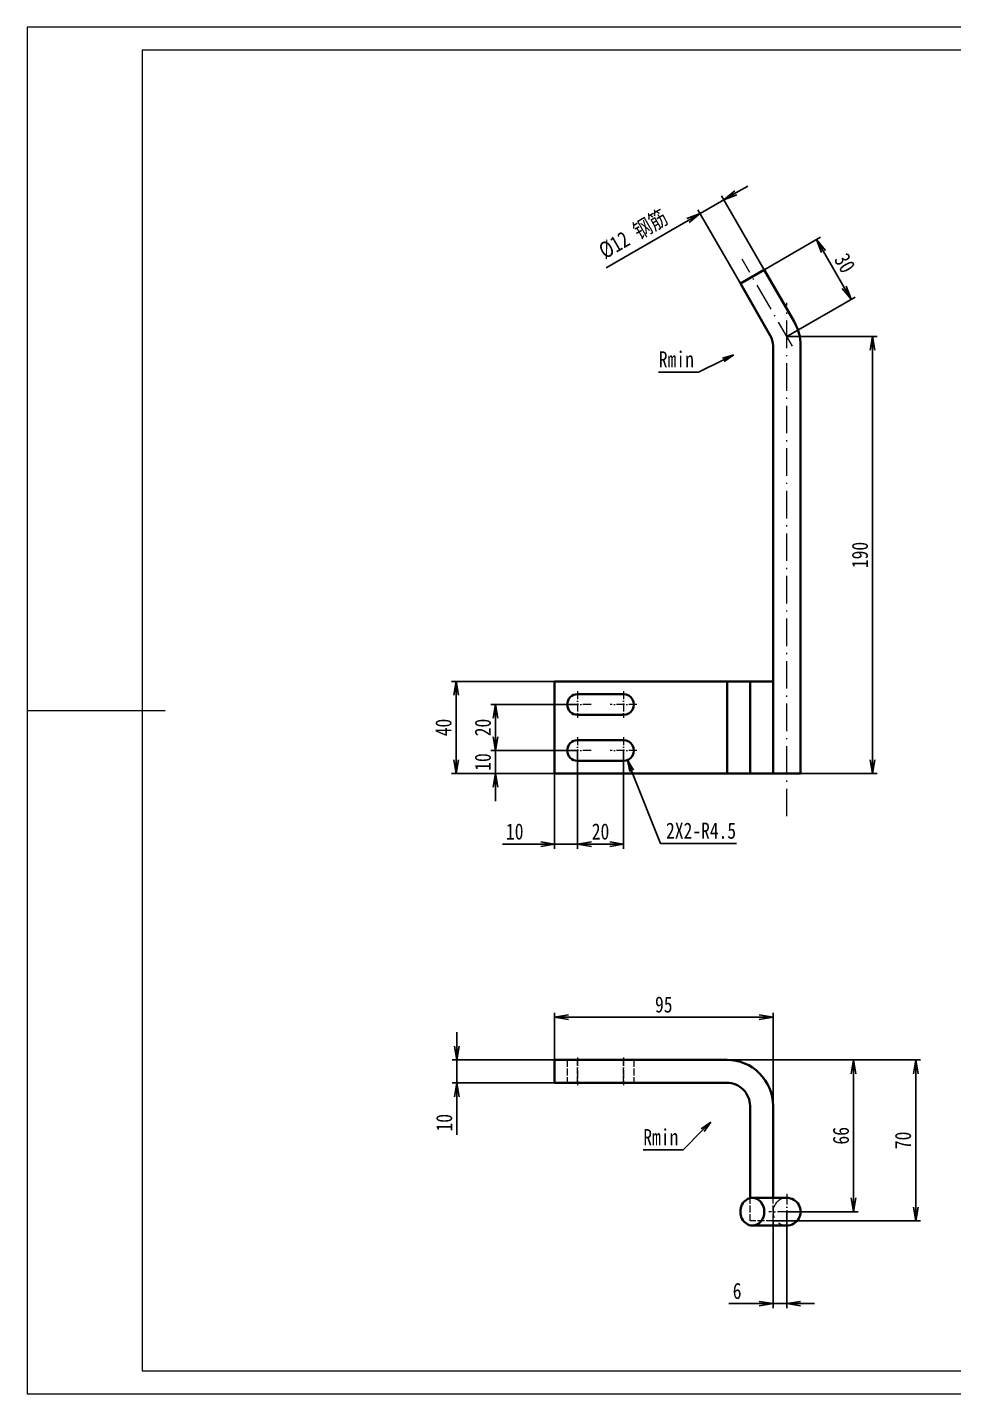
# Model space of a CAD drawing. Header units: millimetres. Extents: x -15766 to 80009, y -9701 to 15159.
# Drawn here: x -11376 to -10973, y 2838 to 3432 of the extents above; entities that cross this region are included whole.
import ezdxf

# ---------------------------------------------------------------- set-up
doc = ezdxf.new("R2010")
doc.units = ezdxf.units.MM
for name, pattern in [('CENTER-HOKUTO_1', [16, 13, -1, 1, -1]), ('DASHDOT', [18.5, 12, -3, 0.5, -3]), ('DASHED', [15, 12, -3]), ('HIDDEN-HOKUTO_1', [2, 1, -1])]:
    doc.linetypes.add(name, pattern=pattern)
doc.layers.get('DEFPOINTS').update_dxf_attribs({"lineweight": 18})
for name, color, linetype, lineweight in [('AM_7', 2, 'CENTER-HOKUTO_1', 18), ('AM_HID', 1, 'HIDDEN-HOKUTO_1', 18), ('AM_VIS', 7, 'Continuous', 18), ('CDRAFT0', 7, 'Continuous', 18), ('title_frame', 7, 'Continuous', 18), ('word_dim', 9, 'Continuous', 18), ('粗实线层_1', 7, 'Continuous', 15)]:
    doc.layers.add(name, color=color, linetype=linetype, lineweight=lineweight)
doc.styles.add('DIM', font='', dxfattribs={"width": 0.8})
doc.styles.get('DIM').set_extended_font_data('NSimSun')
doc.dimstyles.new('1-2', dxfattribs={"dimscale": 2, "dimtxt": 3.5, "dimasz": 3, "dimexe": 1, "dimexo": 0, "dimgap": 1, "dimtad": 1, "dimdsep": 46, "dimtxsty": 'DIM', "dimblk": 'OPEN', "dimcen": 0, "dimdle": 6, "dimclrd": 256, "dimclre": 256, "dimclrt": 3, "dimazin": 2, "dimtfac": 0.707107, "dimtmove": 0, "dimatfit": 3, "dimfxl": 0, "dimfrac": 2, "dimtolj": 1, "dimarcsym": 0})
doc.dimstyles.new('1-2$4', dxfattribs={"dimscale": 2, "dimtxt": 3.5, "dimasz": 2.5, "dimexe": 1, "dimexo": 0.625, "dimgap": 1, "dimtad": 1, "dimtih": 1, "dimtoh": 1, "dimdsep": 46, "dimtxsty": 'DIM', "dimblk": 'OPEN', "dimcen": 0, "dimdle": 5, "dimclrd": 256, "dimclre": 256, "dimclrt": 3, "dimazin": 2, "dimtfac": 0.5, "dimtofl": 0, "dimtmove": 0, "dimatfit": 3, "dimfxl": 0, "dimtolj": 1, "dimarcsym": 0})

# ---------------------------------------------------------------- blocks, each defined once
blk = doc.blocks.new('*X1571')
at = {"layer": 'CDRAFT0'}
for p, q in [((420, 297), (0, 297)), ((0, 297), (0, 0)), ((420, 0), (420, 297)), ((0, 0), (420, 0))]:
    blk.add_line(p, q, dxfattribs=at)
at = {"layer": '粗实线层_1'}
for p, q in [((210, 297), (210, 287)), ((415, 292), (25, 292)), ((25, 292), (25, 5)), ((415, 5), (415, 292)), ((0, 148.5), (30, 148.5)), ((420, 148.5), (410, 148.5)), ((210, 0), (210, 10)), ((25, 5), (415, 5))]:
    blk.add_line(p, q, dxfattribs=at)
blk = doc.blocks.new('_OPEN')
at = {"color": 0, "linetype": 'ByBlock', "lineweight": -2}
for p, q in [((-1, 0.166667), (0, 0)), ((-1, -0.166667), (0, 0)), ((0, 0), (-1, 0))]:
    blk.add_line(p, q, dxfattribs=at)
blk = doc.blocks.new('*D1854')
at = {"layer": 'DEFPOINTS', "color": 0, "transparency": 16777216}
for p in [(-11051.4, 3002.12), (-11146.4, 2983.6), (-11051.4, 2963.6)]:
    blk.add_point(p, dxfattribs=at)
at = {"layer": 'word_dim', "linetype": 'Continuous', "lineweight": -2, "transparency": 16777216}
for p, q in [((-11146.4, 2983.6), (-11146.4, 3004.12)), ((-11140.4, 3002.12), (-11057.4, 3002.12)), ((-11051.4, 2963.6), (-11051.4, 3004.12))]:
    blk.add_line(p, q, dxfattribs=at)
at = {"layer": 'word_dim', "lineweight": -2, "transparency": 16777216, "xscale": 6, "yscale": 6, "zscale": 6, "rotation": 180}
blk.add_blockref('_OPEN', (-11146.4, 3002.12), dxfattribs=at)
at = {"layer": 'word_dim', "lineweight": -2, "transparency": 16777216, "xscale": 6, "yscale": 6, "zscale": 6}
blk.add_blockref('_OPEN', (-11051.4, 3002.12), dxfattribs=at)
at = {"layer": 'word_dim', "color": 3, "transparency": 16777216, "insert": (-11098.9, 3007.62), "char_height": 7, "attachment_point": 5, "style": 'DIM'}
blk.add_mtext('\\A1;95', dxfattribs=at)
blk = doc.blocks.new('*D1855')
at = {"layer": 'DEFPOINTS', "color": 0, "transparency": 16777216}
for p in [(-11146.4, 2983.6), (-11188.86, 2973.6), (-11146.4, 2973.6)]:
    blk.add_point(p, dxfattribs=at)
at = {"layer": 'word_dim', "linetype": 'Continuous', "lineweight": -2, "transparency": 16777216}
for p, q in [((-11188.86, 2989.6), (-11188.86, 2995.6)), ((-11146.4, 2983.6), (-11190.86, 2983.6)), ((-11188.86, 2983.6), (-11188.86, 2973.6)), ((-11146.4, 2973.6), (-11190.86, 2973.6)), ((-11188.86, 2967.6), (-11188.86, 2950.95))]:
    blk.add_line(p, q, dxfattribs=at)
at = {"layer": 'word_dim', "lineweight": -2, "transparency": 16777216, "xscale": 6, "yscale": 6, "zscale": 6}
for p, rotation in [((-11188.86, 2983.6), 270), ((-11188.86, 2973.6), 90)]:
    blk.add_blockref('_OPEN', p, dxfattribs=dict(at, rotation=rotation))
at = {"layer": 'word_dim', "color": 3, "transparency": 16777216, "insert": (-11194.36, 2956.28), "char_height": 7, "attachment_point": 5, "rotation": 90, "style": 'DIM'}
blk.add_mtext('\\A1;10', dxfattribs=at)
blk = doc.blocks.new('*D1856')
at = {"layer": 'DEFPOINTS', "color": 0, "transparency": 16777216}
for p in [(-11071.4, 2983.6), (-10989.34, 2983.6), (-11051.4, 2913.6)]:
    blk.add_point(p, dxfattribs=at)
at = {"layer": 'word_dim', "linetype": 'Continuous', "lineweight": -2, "transparency": 16777216}
for p, q in [((-11071.4, 2983.6), (-10987.34, 2983.6)), ((-10989.34, 2919.6), (-10989.34, 2977.6)), ((-11051.4, 2913.6), (-10987.34, 2913.6))]:
    blk.add_line(p, q, dxfattribs=at)
at = {"layer": 'word_dim', "lineweight": -2, "transparency": 16777216, "xscale": 6, "yscale": 6, "zscale": 6}
for p, rotation in [((-10989.34, 2983.6), 90), ((-10989.34, 2913.6), 270)]:
    blk.add_blockref('_OPEN', p, dxfattribs=dict(at, rotation=rotation))
at = {"layer": 'word_dim', "color": 3, "transparency": 16777216, "insert": (-10994.84, 2948.6), "char_height": 7, "attachment_point": 5, "rotation": 90, "style": 'DIM'}
blk.add_mtext('\\A1;70', dxfattribs=at)
blk = doc.blocks.new('*D1857')
at = {"layer": 'DEFPOINTS', "color": 0, "transparency": 16777216}
for p in [(-11045.4, 2917.6), (-11051.4, 2913.6), (-11051.4, 2877.62)]:
    blk.add_point(p, dxfattribs=at)
at = {"layer": 'word_dim', "linetype": 'Continuous', "lineweight": -2, "transparency": 16777216}
for p, q in [((-11045.4, 2917.6), (-11045.4, 2875.62)), ((-11051.4, 2913.6), (-11051.4, 2875.62)), ((-11057.4, 2877.62), (-11070.6, 2877.62)), ((-11045.4, 2877.62), (-11051.4, 2877.62)), ((-11039.4, 2877.62), (-11033.4, 2877.62))]:
    blk.add_line(p, q, dxfattribs=at)
at = {"layer": 'word_dim', "lineweight": -2, "transparency": 16777216, "xscale": 6, "yscale": 6, "zscale": 6}
blk.add_blockref('_OPEN', (-11051.4, 2877.62), dxfattribs=at)
at = {"layer": 'word_dim', "lineweight": -2, "transparency": 16777216, "xscale": 6, "yscale": 6, "zscale": 6, "rotation": 180}
blk.add_blockref('_OPEN', (-11045.4, 2877.62), dxfattribs=at)
at = {"layer": 'word_dim', "color": 3, "transparency": 16777216, "insert": (-11067, 2883.12), "char_height": 7, "attachment_point": 5, "style": 'DIM'}
blk.add_mtext('\\A1;6', dxfattribs=at)
blk = doc.blocks.new('*D1858')
at = {"layer": 'DEFPOINTS', "color": 0, "transparency": 16777216}
for p in [(-11071.4, 2983.6), (-11016.35, 2983.6), (-11045.4, 2917.6)]:
    blk.add_point(p, dxfattribs=at)
at = {"layer": 'word_dim', "linetype": 'Continuous', "lineweight": -2, "transparency": 16777216}
for p, q in [((-11071.4, 2983.6), (-11014.35, 2983.6)), ((-11016.35, 2923.6), (-11016.35, 2977.6)), ((-11045.4, 2917.6), (-11014.35, 2917.6))]:
    blk.add_line(p, q, dxfattribs=at)
at = {"layer": 'word_dim', "lineweight": -2, "transparency": 16777216, "xscale": 6, "yscale": 6, "zscale": 6}
for p, rotation in [((-11016.35, 2983.6), 90), ((-11016.35, 2917.6), 270)]:
    blk.add_blockref('_OPEN', p, dxfattribs=dict(at, rotation=rotation))
at = {"layer": 'word_dim', "color": 3, "transparency": 16777216, "insert": (-11021.85, 2950.6), "char_height": 7, "attachment_point": 5, "rotation": 90, "style": 'DIM'}
blk.add_mtext('\\A1;66', dxfattribs=at)
blk = doc.blocks.new('*D1859')
at = {"layer": 'DEFPOINTS', "color": 0, "transparency": 16777216}
for p in [(-11071.4, 2963.6), (-11078.46, 2956.53)]:
    blk.add_point(p, dxfattribs=at)
at = {"layer": 'word_dim', "linetype": 'Continuous', "lineweight": -2, "transparency": 16777216}
for p, q in [((-11090.48, 2944.5), (-11082, 2952.99)), ((-11107.91, 2944.5), (-11090.48, 2944.5))]:
    blk.add_line(p, q, dxfattribs=at)
at = {"layer": 'word_dim', "lineweight": -2, "transparency": 16777216, "xscale": 5, "yscale": 5, "zscale": 5, "rotation": 45.02486203389802}
blk.add_blockref('_OPEN', (-11078.46, 2956.53), dxfattribs=at)
at = {"layer": 'word_dim', "color": 3, "transparency": 16777216, "insert": (-11100.19, 2950), "char_height": 7, "attachment_point": 5, "style": 'DIM'}
blk.add_mtext('\\A1;Rmin', dxfattribs=at)
blk = doc.blocks.new('*D1860')
at = {"layer": 'DEFPOINTS', "color": 0, "transparency": 16777216}
for p in [(-11136.4, 3118.09), (-11172.05, 3108.09), (-11146.4, 3108.09)]:
    blk.add_point(p, dxfattribs=at)
at = {"layer": 'word_dim', "linetype": 'Continuous', "lineweight": -2, "transparency": 16777216}
for p, q in [((-11172.05, 3124.09), (-11172.05, 3130.09)), ((-11136.4, 3118.09), (-11174.05, 3118.09)), ((-11172.05, 3118.09), (-11172.05, 3108.09)), ((-11146.4, 3108.09), (-11174.05, 3108.09)), ((-11172.05, 3102.09), (-11172.05, 3096.09))]:
    blk.add_line(p, q, dxfattribs=at)
at = {"layer": 'word_dim', "lineweight": -2, "transparency": 16777216, "xscale": 6, "yscale": 6, "zscale": 6}
for p, rotation in [((-11172.05, 3118.09), 270), ((-11172.05, 3108.09), 90)]:
    blk.add_blockref('_OPEN', p, dxfattribs=dict(at, rotation=rotation))
at = {"layer": 'word_dim', "color": 3, "transparency": 16777216, "insert": (-11177.55, 3113.09), "char_height": 7, "attachment_point": 5, "rotation": 90, "style": 'DIM'}
blk.add_mtext('\\A1;10', dxfattribs=at)
blk = doc.blocks.new('*D1861')
at = {"layer": 'DEFPOINTS', "color": 0, "transparency": 16777216}
for p in [(-11172.05, 3138.09), (-11136.4, 3138.09), (-11136.4, 3118.09)]:
    blk.add_point(p, dxfattribs=at)
at = {"layer": 'word_dim', "linetype": 'Continuous', "lineweight": -2, "transparency": 16777216}
for p, q in [((-11136.4, 3138.09), (-11174.05, 3138.09)), ((-11172.05, 3124.09), (-11172.05, 3132.09)), ((-11136.4, 3118.09), (-11174.05, 3118.09))]:
    blk.add_line(p, q, dxfattribs=at)
at = {"layer": 'word_dim', "lineweight": -2, "transparency": 16777216, "xscale": 6, "yscale": 6, "zscale": 6}
for p, rotation in [((-11172.05, 3138.09), 90), ((-11172.05, 3118.09), 270)]:
    blk.add_blockref('_OPEN', p, dxfattribs=dict(at, rotation=rotation))
at = {"layer": 'word_dim', "color": 3, "transparency": 16777216, "insert": (-11177.55, 3128.09), "char_height": 7, "attachment_point": 5, "rotation": 90, "style": 'DIM'}
blk.add_mtext('\\A1;20', dxfattribs=at)
blk = doc.blocks.new('*D1862')
at = {"layer": 'DEFPOINTS', "color": 0, "transparency": 16777216}
for p in [(-11146.4, 3148.09), (-11189.18, 3108.09), (-11146.4, 3108.09)]:
    blk.add_point(p, dxfattribs=at)
at = {"layer": 'word_dim', "linetype": 'Continuous', "lineweight": -2, "transparency": 16777216}
for p, q in [((-11146.4, 3148.09), (-11191.18, 3148.09)), ((-11189.18, 3142.09), (-11189.18, 3114.09)), ((-11146.4, 3108.09), (-11191.18, 3108.09))]:
    blk.add_line(p, q, dxfattribs=at)
at = {"layer": 'word_dim', "lineweight": -2, "transparency": 16777216, "xscale": 6, "yscale": 6, "zscale": 6}
for p, rotation in [((-11189.18, 3148.09), 90), ((-11189.18, 3108.09), 270)]:
    blk.add_blockref('_OPEN', p, dxfattribs=dict(at, rotation=rotation))
at = {"layer": 'word_dim', "color": 3, "transparency": 16777216, "insert": (-11194.68, 3128.09), "char_height": 7, "attachment_point": 5, "rotation": 90, "style": 'DIM'}
blk.add_mtext('\\A1;40', dxfattribs=at)
blk = doc.blocks.new('*D1863')
at = {"layer": 'DEFPOINTS', "color": 0, "transparency": 16777216}
for p in [(-11136.4, 3118.09), (-11146.4, 3108.09), (-11146.4, 3077.34)]:
    blk.add_point(p, dxfattribs=at)
at = {"layer": 'word_dim', "linetype": 'Continuous', "lineweight": -2, "transparency": 16777216}
for p, q in [((-11136.4, 3118.09), (-11136.4, 3075.34)), ((-11146.4, 3108.09), (-11146.4, 3075.34)), ((-11152.4, 3077.34), (-11169.05, 3077.34)), ((-11136.4, 3077.34), (-11146.4, 3077.34)), ((-11130.4, 3077.34), (-11124.4, 3077.34))]:
    blk.add_line(p, q, dxfattribs=at)
at = {"layer": 'word_dim', "lineweight": -2, "transparency": 16777216, "xscale": 6, "yscale": 6, "zscale": 6}
blk.add_blockref('_OPEN', (-11146.4, 3077.34), dxfattribs=at)
at = {"layer": 'word_dim', "lineweight": -2, "transparency": 16777216, "xscale": 6, "yscale": 6, "zscale": 6, "rotation": 180}
blk.add_blockref('_OPEN', (-11136.4, 3077.34), dxfattribs=at)
at = {"layer": 'word_dim', "color": 3, "transparency": 16777216, "insert": (-11163.72, 3082.84), "char_height": 7, "attachment_point": 5, "style": 'DIM'}
blk.add_mtext('\\A1;10', dxfattribs=at)
blk = doc.blocks.new('*D1864')
at = {"layer": 'DEFPOINTS', "color": 0, "transparency": 16777216}
for p in [(-11136.4, 3118.09), (-11116.4, 3118.09), (-11116.4, 3077.34)]:
    blk.add_point(p, dxfattribs=at)
at = {"layer": 'word_dim', "linetype": 'Continuous', "lineweight": -2, "transparency": 16777216}
for p, q in [((-11136.4, 3118.09), (-11136.4, 3075.34)), ((-11116.4, 3118.09), (-11116.4, 3075.34)), ((-11130.4, 3077.34), (-11122.4, 3077.34))]:
    blk.add_line(p, q, dxfattribs=at)
at = {"layer": 'word_dim', "lineweight": -2, "transparency": 16777216, "xscale": 6, "yscale": 6, "zscale": 6, "rotation": 180}
blk.add_blockref('_OPEN', (-11136.4, 3077.34), dxfattribs=at)
at = {"layer": 'word_dim', "lineweight": -2, "transparency": 16777216, "xscale": 6, "yscale": 6, "zscale": 6}
blk.add_blockref('_OPEN', (-11116.4, 3077.34), dxfattribs=at)
at = {"layer": 'word_dim', "color": 3, "transparency": 16777216, "insert": (-11126.4, 3082.84), "char_height": 7, "attachment_point": 5, "style": 'DIM'}
blk.add_mtext('\\A1;20', dxfattribs=at)
blk = doc.blocks.new('*D1865')
at = {"layer": 'DEFPOINTS', "color": 0, "transparency": 16777216}
for p in [(-11116.4, 3118.09), (-11114.73, 3113.91)]:
    blk.add_point(p, dxfattribs=at)
at = {"layer": 'word_dim', "linetype": 'Continuous', "lineweight": -2, "transparency": 16777216}
for p, q in [((-11100.26, 3077.7), (-11112.87, 3109.26)), ((-11067.22, 3077.7), (-11100.26, 3077.7))]:
    blk.add_line(p, q, dxfattribs=at)
at = {"layer": 'word_dim', "lineweight": -2, "transparency": 16777216, "xscale": 5, "yscale": 5, "zscale": 5, "rotation": 111.783455915302}
blk.add_blockref('_OPEN', (-11114.73, 3113.91), dxfattribs=at)
at = {"layer": 'word_dim', "color": 3, "transparency": 16777216, "insert": (-11082.69, 3083.2), "char_height": 7, "attachment_point": 5, "style": 'DIM'}
blk.add_mtext('\\A1;2X2-R4.5', dxfattribs=at)
blk = doc.blocks.new('*D1866')
at = {"layer": 'DEFPOINTS', "color": 0, "transparency": 16777216}
for p in [(-11045.4, 3298.09), (-11008.1, 3298.09), (-11039.4, 3108.09)]:
    blk.add_point(p, dxfattribs=at)
at = {"layer": 'word_dim', "linetype": 'Continuous', "lineweight": -2, "transparency": 16777216}
for p, q in [((-11045.4, 3298.09), (-11006.1, 3298.09)), ((-11008.1, 3114.09), (-11008.1, 3292.09)), ((-11039.4, 3108.09), (-11006.1, 3108.09))]:
    blk.add_line(p, q, dxfattribs=at)
at = {"layer": 'word_dim', "lineweight": -2, "transparency": 16777216, "xscale": 6, "yscale": 6, "zscale": 6}
for p, rotation in [((-11008.1, 3298.09), 90), ((-11008.1, 3108.09), 270)]:
    blk.add_blockref('_OPEN', p, dxfattribs=dict(at, rotation=rotation))
at = {"layer": 'word_dim', "color": 3, "transparency": 16777216, "insert": (-11013.6, 3203.09), "char_height": 7, "attachment_point": 5, "rotation": 90, "style": 'DIM'}
blk.add_mtext('\\A1;190', dxfattribs=at)
blk = doc.blocks.new('*D1867')
at = {"layer": 'DEFPOINTS', "color": 0, "transparency": 16777216}
for p in [(-11032.42, 3340.22), (-11060.4, 3324.07), (-11045.4, 3298.09)]:
    blk.add_point(p, dxfattribs=at)
at = {"layer": 'word_dim', "linetype": 'Continuous', "lineweight": -2, "transparency": 16777216}
for p, q in [((-11060.4, 3324.07), (-11030.69, 3341.22)), ((-11020.42, 3319.43), (-11029.42, 3335.02)), ((-11045.4, 3298.09), (-11015.69, 3315.24))]:
    blk.add_line(p, q, dxfattribs=at)
at = {"layer": 'word_dim', "lineweight": -2, "transparency": 16777216, "xscale": 6, "yscale": 6, "zscale": 6}
for p, rotation in [((-11032.42, 3340.22), 120.0002973315212), ((-11017.42, 3314.24), 300.0002973315212)]:
    blk.add_blockref('_OPEN', p, dxfattribs=dict(at, rotation=rotation))
at = {"layer": 'word_dim', "color": 3, "transparency": 16777216, "insert": (-11020.16, 3329.98), "char_height": 7, "attachment_point": 5, "rotation": 300.0003, "style": 'DIM'}
blk.add_mtext('\\A1;30', dxfattribs=at)
blk = doc.blocks.new('*D1868')
at = {"layer": 'DEFPOINTS', "color": 0, "transparency": 16777216}
for p in [(-11060.4, 3294.07), (-11068.48, 3290.11)]:
    blk.add_point(p, dxfattribs=at)
at = {"layer": 'word_dim', "linetype": 'Continuous', "lineweight": -2, "transparency": 16777216}
for p, q in [((-11083.75, 3282.63), (-11072.97, 3287.91)), ((-11101.18, 3282.63), (-11083.75, 3282.63))]:
    blk.add_line(p, q, dxfattribs=at)
at = {"layer": 'word_dim', "lineweight": -2, "transparency": 16777216, "xscale": 5, "yscale": 5, "zscale": 5, "rotation": 26.08794322928475}
blk.add_blockref('_OPEN', (-11068.48, 3290.11), dxfattribs=at)
at = {"layer": 'word_dim', "color": 3, "transparency": 16777216, "insert": (-11093.46, 3288.13), "char_height": 7, "attachment_point": 5, "style": 'DIM'}
blk.add_mtext('\\A1;Rmin', dxfattribs=at)
blk = doc.blocks.new('*D1869')
at = {"layer": 'DEFPOINTS', "color": 0, "transparency": 16777216}
for p in [(-11083.15, 3351.48), (-11055.2, 3327.07), (-11065.59, 3321.07)]:
    blk.add_point(p, dxfattribs=at)
at = {"layer": 'word_dim', "linetype": 'Continuous', "lineweight": -2, "transparency": 16777216}
for p, q in [((-11067.56, 3360.48), (-11062.37, 3363.48)), ((-11072.76, 3357.48), (-11083.15, 3351.48)), ((-11055.2, 3327.07), (-11073.76, 3359.21)), ((-11065.59, 3321.07), (-11084.15, 3353.21)), ((-11088.35, 3348.48), (-11124.01, 3327.9))]:
    blk.add_line(p, q, dxfattribs=at)
at = {"layer": 'word_dim', "lineweight": -2, "transparency": 16777216, "xscale": 6, "yscale": 6, "zscale": 6}
for p, rotation in [((-11072.76, 3357.48), 209.9993476059106), ((-11083.15, 3351.48), 29.99934760591058)]:
    blk.add_blockref('_OPEN', p, dxfattribs=dict(at, rotation=rotation))
at = {"layer": 'word_dim', "color": 3, "transparency": 16777216, "insert": (-11112.04, 3342.34), "char_height": 7, "attachment_point": 5, "rotation": 29.99935, "style": 'DIM'}
blk.add_mtext('\\A1;%%c12 钢筋', dxfattribs=at)

msp = doc.modelspace()

# ---------------------------------------------------------------- linework, layer by layer
at = {"layer": 'AM_7', "color": 2, "linetype": 'DASHDOT', "lineweight": 13}
for p, q in [((-11042.98845, 3293.91607), (-11064.81218, 3331.716)), ((-11045.39568, 3089.48724), (-11045.39568, 3312.66412))]:
    msp.add_line(p, q, dxfattribs=at)
at = {"layer": 'AM_7', "color": 2, "linetype": 'DASHDOT', "lineweight": 13, "ltscale": 0.292499}
for p, q in [((-11136.39568, 3143.93524), (-11136.39568, 3132.23529)), ((-11116.39568, 3143.93524), (-11116.39568, 3132.23529)), ((-11136.39568, 3123.93524), (-11136.39568, 3112.23529)), ((-11116.39568, 3123.93524), (-11116.39568, 3112.23529))]:
    msp.add_line(p, q, dxfattribs=at)
at = {"layer": 'AM_7', "color": 2, "linetype": 'DASHDOT', "lineweight": 13, "ltscale": 0.292505}
for p, q in [((-11130.54558, 3138.08526), (-11142.24577, 3138.08526)), ((-11110.54558, 3138.08526), (-11122.24577, 3138.08526)), ((-11130.54558, 3118.08526), (-11142.24577, 3118.08526)), ((-11110.54558, 3118.08526), (-11122.24577, 3118.08526))]:
    msp.add_line(p, q, dxfattribs=at)
at = {"layer": 'AM_7', "color": 2, "linetype": 'DASHDOT', "lineweight": 13, "ltscale": 0.300012}
for p, q in [((-11136.39568, 2984.60465), (-11136.39568, 2972.60416)), ((-11116.39568, 2984.60465), (-11116.39568, 2972.60416))]:
    msp.add_line(p, q, dxfattribs=at)
at = {"layer": 'AM_7', "color": 2, "linetype": 'DASHDOT', "lineweight": 13, "ltscale": 0.390002}
msp.add_line((-11045.39568, 2925.4047), (-11045.39568, 2909.8046), dxfattribs=at)
at = {"layer": 'AM_7', "color": 2, "linetype": 'DASHDOT', "lineweight": 13, "ltscale": 0.38999}
msp.add_line((-11037.59587, 2917.60465), (-11053.19548, 2917.60465), dxfattribs=at)
at = {"layer": 'AM_HID', "color": 1, "linetype": 'DASHED', "lineweight": 13}
for p, q in [((-11071.39568, 3108.08526), (-11071.39568, 3148.08526)), ((-11051.39568, 3108.08526), (-11051.39568, 3148.08526))]:
    msp.add_line(p, q, dxfattribs=at)
at = {"layer": 'AM_HID', "color": 1, "linetype": 'DASHED', "lineweight": 13, "ltscale": 0.25}
for p, q in [((-11140.89568, 2983.60465), (-11140.89568, 2973.60465)), ((-11140.89568, 2983.60465), (-11140.89568, 2973.60465)), ((-11136.39568, 2973.60465), (-11136.39568, 2983.60465)), ((-11136.39568, 2973.60465), (-11136.39568, 2983.60465)), ((-11136.39568, 2973.60465), (-11136.39568, 2983.60465)), ((-11136.39568, 2973.60465), (-11136.39568, 2983.60465)), ((-11116.39568, 2973.60465), (-11116.39568, 2983.60465)), ((-11116.39568, 2973.60465), (-11116.39568, 2983.60465)), ((-11116.39568, 2973.60465), (-11116.39568, 2983.60465)), ((-11116.39568, 2973.60465), (-11116.39568, 2983.60465)), ((-11111.89568, 2983.60465), (-11111.89568, 2973.60465)), ((-11111.89568, 2983.60465), (-11111.89568, 2973.60465)), ((-11051.39568, 2913.60465), (-11061.39568, 2913.60465))]:
    msp.add_line(p, q, dxfattribs=at)
at = {"layer": 'AM_HID', "color": 1, "linetype": 'DASHED', "lineweight": 13, "ltscale": 0.247198}
msp.add_line((-11061.39568, 2913.60465), (-11061.39568, 2923.49259), dxfattribs=at)
at = {"layer": 'AM_HID', "color": 1, "linetype": 'DASHED', "lineweight": 13, "ltscale": 0.250003}
msp.add_line((-11051.39568, 2913.60465), (-11051.39568, 2923.60477), dxfattribs=at)
at = {"layer": 'AM_HID', "color": 1, "linetype": 'DASHED', "lineweight": 13}
msp.add_arc((-11045.39568, 2917.60465), 6, 90.0000025, 269.9999975, dxfattribs=at)
at = {"layer": 'AM_VIS', "color": 7, "lineweight": 35, "ltscale": 0.300006}
msp.add_line((-11055.19939, 3327.06598), (-11065.59197, 3321.06598), dxfattribs=at)
at = {"layer": 'AM_VIS', "color": 7, "lineweight": 35}
for p, q in [((-11042.20915, 3304.56598), (-11055.19939, 3327.06598)), ((-11052.60124, 3298.56598), (-11065.59197, 3321.06598)), ((-11051.39568, 3148.08526), (-11051.39568, 3294.06598)), ((-11039.39568, 3108.08526), (-11039.39568, 3294.06598)), ((-11146.39568, 3108.08526), (-11146.39568, 3148.08526)), ((-11071.39568, 3148.08526), (-11146.39568, 3148.08526)), ((-11136.39568, 3142.58526), (-11116.39568, 3142.58526)), ((-11071.39568, 3108.08526), (-11071.39568, 3148.08526)), ((-11061.39568, 3108.08526), (-11061.39568, 3148.08526)), ((-11051.39568, 3108.08526), (-11051.39568, 3148.08526)), ((-11116.39568, 3133.58526), (-11136.39568, 3133.58526)), ((-11136.39568, 3122.58526), (-11116.39568, 3122.58526)), ((-11116.39568, 3113.58526), (-11136.39568, 3113.58526)), ((-11071.39568, 3108.08526), (-11146.39568, 3108.08526)), ((-11071.39568, 2983.60465), (-11146.39568, 2983.60465)), ((-11071.39568, 2973.60465), (-11146.39568, 2973.60465)), ((-11061.39568, 2923.49259), (-11061.39568, 2963.60465)), ((-11051.39568, 2923.60477), (-11051.39568, 2963.60465))]:
    msp.add_line(p, q, dxfattribs=at)
at = {"layer": 'AM_VIS', "color": 7, "lineweight": 35, "ltscale": 0.25}
for p, q in [((-11071.39568, 3148.08526), (-11061.39568, 3148.08526)), ((-11051.39568, 3148.08526), (-11061.39568, 3148.08526)), ((-11071.39568, 3108.08526), (-11061.39568, 3108.08526)), ((-11051.39568, 3108.08526), (-11061.39568, 3108.08526)), ((-11146.39568, 2973.60465), (-11146.39568, 2983.60465))]:
    msp.add_line(p, q, dxfattribs=at)
at = {"layer": 'AM_VIS', "color": 7, "lineweight": 35, "ltscale": 0.3}
msp.add_line((-11039.39568, 3108.08526), (-11051.39568, 3108.08526), dxfattribs=at)
at = {"layer": 'AM_VIS', "color": 7, "lineweight": 35, "ltscale": 0.324756}
for p, q in [((-11047.40544, 2923.60465), (-11060.39568, 2923.60465)), ((-11047.40544, 2911.60465), (-11060.39568, 2911.60465))]:
    msp.add_line(p, q, dxfattribs=at)
at = {"layer": 'AM_VIS', "color": 7, "lineweight": 35, "ltscale": 0.050244}
for p, q in [((-11045.39568, 2923.60465), (-11047.40544, 2923.60465)), ((-11045.39568, 2911.60465), (-11047.40544, 2911.60465))]:
    msp.add_line(p, q, dxfattribs=at)
at = {"layer": 'AM_VIS', "color": 7, "lineweight": 35}
for centre, radius, start, end in [((-11060.39568, 3294.06598), 21, 0, 30.00000083), ((-11060.39568, 3294.06598), 9, 0, 30.00000083), ((-11136.39568, 3138.08526), 4.5, 90.0000025, 269.9999975), ((-11116.39568, 3138.08526), 4.5, 269.9999975, 90.0000025), ((-11136.39568, 3118.08526), 4.5, 90.0000025, 269.9999975), ((-11116.39568, 3118.08526), 4.5, 269.9999975, 90.0000025), ((-11071.39568, 2963.60465), 20, 0, 90.0000025), ((-11071.39568, 2963.60465), 10, 0, 90.0000025), ((-11045.39568, 2917.60465), 6, 269.9999975, 90.0000025)]:
    msp.add_arc(centre, radius, start, end, dxfattribs=at)
for start_param, end_param in [(6.283185307, 9.424777961), (4.71238898, 6.283185307), (3.141592654, 4.71238898)]:
    msp.add_ellipse((-11060.39568, 2917.60465), major_axis=(0, 6), ratio=0.866025404, start_param=start_param, end_param=end_param, dxfattribs=at)

# ---------------------------------------------------------------- block references
at = {"layer": 'title_frame', "xscale": 2, "yscale": 2, "zscale": 2}
msp.add_blockref('*X1571', (-11375.65934, 2838.48453), dxfattribs=at)

# ---------------------------------------------------------------- dimensions: what is measured, and where the dimension line sits
at = {"layer": 'word_dim', "color": 3, "true_color": 0x00ff00}
dim = msp.add_aligned_dim(p1=(-11055.19939, 3327.06598), p2=(-11065.59197, 3321.06598), distance=-35.12143, dimstyle='1-2', override={"dimpost": '%%c<> 钢筋'}, dxfattribs=at)
dim.commit()
dim.dimension.update_dxf_attribs({"geometry": '*D1869', "text_midpoint": (-11112.04052, 3342.34485)})
dim = msp.add_aligned_dim(p1=(-11045.39568, 3298.08553), p2=(-11060.39568, 3324.06598), distance=-32.30237, dimstyle='1-2', dxfattribs=at)
dim.commit()
dim.dimension.update_dxf_attribs({"geometry": '*D1867', "text_midpoint": (-11020.15796, 3329.97711)})
for base, p1, p2, picture, middle in [((-11008.096, 3298.08553), (-11039.39568, 3108.08526), (-11045.39568, 3298.08553), '*D1866', (-11013.596, 3203.08539)), ((-11189.18349, 3108.08526), (-11146.39568, 3148.08526), (-11146.39568, 3108.08526), '*D1862', (-11194.68349, 3128.08526)), ((-11172.04949, 3138.08526), (-11136.39568, 3118.08526), (-11136.39568, 3138.08526), '*D1861', (-11177.54949, 3128.08526)), ((-11188.86186, 2973.60465), (-11146.39568, 2983.60465), (-11146.39568, 2973.60465), '*D1855', (-11194.36186, 2956.27576)), ((-10989.33576, 2983.60465), (-11051.39568, 2913.60465), (-11071.39568, 2983.60465), '*D1856', (-10994.83576, 2948.60465)), ((-11016.34964, 2983.60465), (-11045.39568, 2917.60465), (-11071.39568, 2983.60465), '*D1858', (-11021.84964, 2950.60465))]:
    dim = msp.add_linear_dim(base=base, p1=p1, p2=p2, angle=90, dimstyle='1-2', dxfattribs=at)
    dim.commit()
    dim.dimension.update_dxf_attribs({"geometry": picture, "text_midpoint": middle})
for center, mpoint, picture, middle in [((-11060.39568, 3294.06598), (-11068.47876, 3290.10822), '*D1868', (-11093.46236, 3288.13247)), ((-11071.39568, 2963.60465), (-11078.46368, 2956.53051), '*D1859', (-11100.19483, 2950.00448))]:
    dim = msp.add_radius_dim(center=center, mpoint=mpoint, text='Rmin', dimstyle='1-2$4', dxfattribs=at)
    dim.commit()
    dim.dimension.update_dxf_attribs({"geometry": picture, "text_midpoint": middle})
dim = msp.add_linear_dim(base=(-11172.04949, 3108.08526), p1=(-11136.39568, 3118.08526), p2=(-11146.39568, 3108.08526), angle=90, dimstyle='1-2', dxfattribs=at)
dim.commit()
dim.dimension.update_dxf_attribs({"geometry": '*D1860', "text_midpoint": (-11172.04949, 3113.08526), "dimtype": 160})
for base, p1, p2, picture, middle in [((-11146.39568, 3077.3409), (-11136.39568, 3118.08526), (-11146.39568, 3108.08526), '*D1863', (-11163.72457, 3082.8409)), ((-11116.39568, 3077.3409), (-11136.39568, 3118.08526), (-11116.39568, 3118.08526), '*D1864', (-11126.39568, 3082.8409)), ((-11051.39568, 3002.12019), (-11146.39568, 2983.60465), (-11051.39568, 2963.60465), '*D1854', (-11098.89568, 3007.62019)), ((-11051.39568, 2877.61923), (-11045.39568, 2917.60465), (-11051.39568, 2913.60465), '*D1857', (-11066.9979, 2883.11923))]:
    dim = msp.add_linear_dim(base=base, p1=p1, p2=p2, dimstyle='1-2', dxfattribs=at)
    dim.commit()
    dim.dimension.update_dxf_attribs({"geometry": picture, "text_midpoint": middle})
dim = msp.add_radius_dim(center=(-11116.39568, 3118.08526), mpoint=(-11114.72573, 3113.90659), dimstyle='1-2$4', override={"dimpost": '2X2-R<>'}, dxfattribs=at)
dim.commit()
dim.dimension.update_dxf_attribs({"geometry": '*D1865', "text_midpoint": (-11082.69394, 3077.70484), "dimtype": 164})

doc.saveas('drawing.dxf')
